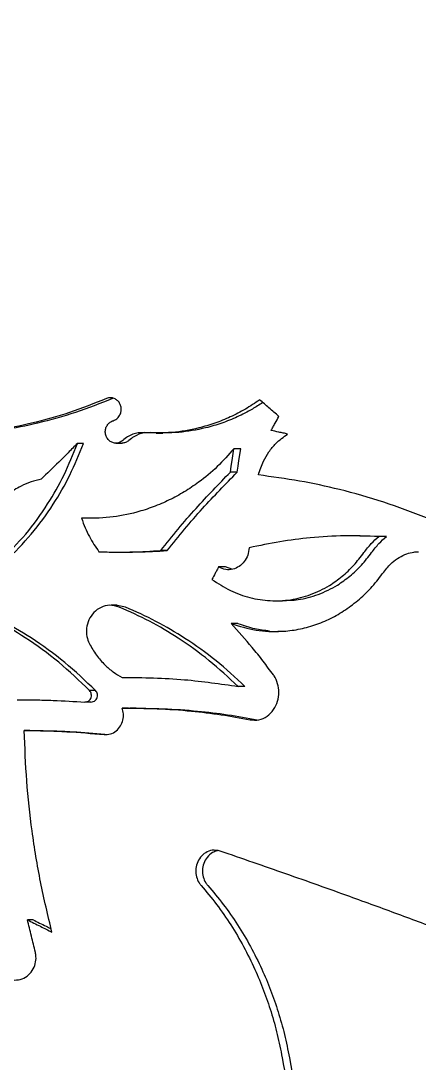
# Model space of a CAD drawing. Header units: millimetres. Extents: x 8 to 871, y 8 to 585.
# Drawn here: x 749.78 to 756.08, y 283.5 to 299.95 of the extents above; entities that cross this region are included whole.
import ezdxf

# ---------------------------------------------------------------- set-up
doc = ezdxf.new("R2010")
doc.units = ezdxf.units.MM
doc.layers.add('HATCH', color=3, linetype='Continuous')
doc.layers.add('TEXT', color=2, linetype='Continuous')
doc.layers.add('OUTLINE', color=7, linetype='Continuous', lineweight=25)
doc.dimstyles.new('SLDDIMSTYLE19', dxfattribs={"dimtxt": 0.18, "dimasz": 1, "dimexe": 0, "dimexo": 0.0625, "dimgap": 0, "dimtad": 0, "dimtih": 1, "dimtoh": 1, "dimdec": 0, "dimrnd": 1e-09, "dimzin": 0, "dimdsep": 46, "dimtxsty": 'Standard', "dimblk1": 'DOT', "dimblk2": 'DOT', "dimsah": 1, "dimcen": 0.09, "dimadec": 0, "dimazin": 0, "dimtfac": 1, "dimtdec": 0, "dimtofl": 0, "dimtmove": 0, "dimatfit": 3, "dimldrblk": 'DOT', "dimfxl": 0, "dimfrac": 2, "dimtolj": 1, "dimtzin": 0, "dimarcsym": 0})

# ---------------------------------------------------------------- blocks, each defined once
blk = doc.blocks.new('_Dot')
at = {"color": 0, "linetype": 'ByBlock', "lineweight": -2}
blk.add_line((-0.5, 0), (-1, 0), dxfattribs=at)
at = {"color": 0, "linetype": 'ByBlock', "const_width": 0.5}
blk.add_lwpolyline([(-0.25, 0, 1), (0.25, 0, 1)], format="xyb", close=True, dxfattribs=at)

msp = doc.modelspace()

# ---------------------------------------------------------------- hatches: boundary and pattern name
at = {"layer": 'HATCH'}
h = msp.add_hatch(dxfattribs=at)
h.set_pattern_fill('NET', color=256, angle=45, style=0)
edge = h.paths.add_edge_path(flags=0)
edge.add_line((767.50475, 187.3352), (775.33169, 184.48644))
edge.add_line((775.33169, 184.48644), (775.33169, 202.4352))
edge.add_arc((749.3049, 202.4352), 26.02679, 0, 16.096265)
edge.add_line((774.31137, 209.65118), (773.19098, 213.53381))
edge.add_arc((779.41042, 215.32852), 6.47321, 178.672157, 196.096265, ccw=False)
edge.add_line((772.93895, 215.47853), (775.32873, 318.57789))
edge.add_arc((764.3049, 318.83342), 11.02679, 358.672157, 360)
edge.add_line((775.33169, 318.83342), (775.33169, 326.33342))
edge.add_arc((746.6049, 326.33342), 28.72679, 0, 39.813466)
edge.add_arc((773.64318, 348.87164), 6.47321, 187.491797, 219.813466, ccw=False)
edge.add_line((767.22523, 348.02763), (757.96477, 418.44576))
edge.add_arc((760.91259, 418.83342), 2.97321, 7.491797, 187.491797, ccw=False)
edge.add_line((763.86042, 419.22108), (763.9114, 418.83342))
edge.add_line((763.9114, 418.83342), (763.91259, 418.83342))
edge.add_arc((760.91259, 418.83342), 3, 0, 90)
edge.add_line((760.91259, 421.83342), (750.68633, 421.83342))
edge.add_line((750.68633, 421.83342), (750.88417, 421.59106))
edge.add_spline(control_points=[(750.88417, 421.59106), (750.9974, 421.45234), (751.10108, 421.30591), (751.28882, 420.99725), (751.37234, 420.83547), (751.5146, 420.50595), (751.57409, 420.33705), (751.66975, 419.99099), (751.70607, 419.81239), (751.7296, 419.63342)], knot_values=[0, 0, 0, 0, 0.25, 0.25, 0.5, 0.5, 0.75, 0.75, 1, 1, 1, 1], weights=[1, 1, 1, 1, 1, 1, 1, 1, 1, 1], degree=3, periodic=0)
edge.add_spline(control_points=[(751.7296, 419.63342), (752.55881, 413.32812), (753.38801, 407.02282), (754.21721, 400.71752), (756.16013, 385.94345), (758.10304, 371.16939), (760.04594, 356.39532), (760.34604, 354.11336), (760.64614, 351.83139), (760.94623, 349.54942)], knot_values=[0.03779897, 0.03779897, 0.03779897, 0.03779897, 0.05687774, 0.05687774, 0.05687774, 0.10158155, 0.10158155, 0.10158155, 0.1084864, 0.1084864, 0.1084864, 0.1084864], weights=[1, 1, 1, 1, 1, 1, 1, 1, 1, 1], degree=3, periodic=0)
edge.add_spline(control_points=[(760.94623, 349.54943), (761.17462, 347.81273), (761.62519, 346.09163), (762.27704, 344.46578), (762.60839, 343.6393), (762.99314, 342.83231), (763.4266, 342.05451), (763.86006, 341.27671), (764.34401, 340.525), (764.87257, 339.80843)], knot_values=[0, 0, 0, 0, 0.00525496, 0.00525496, 0.00525496, 0.00791067, 0.00791067, 0.00791067, 0.01056638, 0.01056638, 0.01056638, 0.01056638], weights=[1, 1, 1, 1, 1, 1, 1, 1, 1, 1], degree=3, periodic=0)
edge.add_spline(control_points=[(764.87257, 339.80844), (765.58268, 338.84576), (766.21768, 337.82665), (767.33099, 335.67069), (767.7945, 334.56236), (768.54204, 332.28961), (768.82625, 331.12484), (769.11373, 329.33366), (769.18585, 328.73053), (769.28113, 327.53088), (769.30475, 326.93179), (769.30475, 326.33342)], knot_values=[0, 0, 0, 0, 0.25, 0.25, 0.5, 0.5, 0.75, 0.75, 0.875, 0.875, 1, 1, 1, 1], weights=[1, 1, 1, 1, 1, 1, 1, 1, 1, 1, 1, 1], degree=3, periodic=0)
edge.add_line((769.30475, 326.33342), (769.30475, 318.83342))
edge.add_spline(control_points=[(769.30475, 318.83342), (769.30475, 318.81413), (769.30464, 318.79483), (769.30442, 318.77554), (769.30431, 318.76588), (769.30417, 318.75621), (769.304, 318.74655), (769.30383, 318.73688), (769.30363, 318.72722), (769.30341, 318.71755)], knot_values=[0, 0, 0, 0, 0.00005788, 0.00005788, 0.00005788, 0.00008688, 0.00008688, 0.00008688, 0.00011588, 0.00011588, 0.00011588, 0.00011588], weights=[1, 1, 1, 1, 1, 1, 1, 1, 1, 1], degree=3, periodic=0)
edge.add_line((769.30341, 318.71755), (766.90474, 215.2352))
edge.add_spline(control_points=[(766.90474, 215.2352), (766.89891, 214.98375), (766.90255, 214.73157), (766.92913, 214.22574), (766.95222, 213.97136), (767.05006, 213.2157), (767.1531, 212.71952), (767.29409, 212.23094)], knot_values=[0, 0, 0, 0, 0.25, 0.25, 0.5, 0.5, 1, 1, 1, 1], weights=[1, 1, 1, 1, 1, 1, 1, 1], degree=3, periodic=0)
edge.add_line((767.29409, 212.23094), (768.52069, 207.98024))
edge.add_spline(control_points=[(768.52069, 207.98024), (768.65162, 207.52653), (768.76641, 207.0681), (768.96224, 206.15049), (769.04365, 205.69), (769.23916, 204.30359), (769.30475, 203.37273), (769.30475, 202.4352)], knot_values=[0, 0, 0, 0, 0.25, 0.25, 0.5, 0.5, 1, 1, 1, 1], weights=[1, 1, 1, 1, 1, 1, 1, 1], degree=3, periodic=0)
edge.add_line((769.30475, 202.4352), (769.30475, 196.6352))
edge.add_spline(control_points=[(769.30475, 196.6352), (769.30475, 195.04097), (769.15319, 193.46662), (768.70305, 191.13434), (768.51562, 190.36182), (768.17663, 189.21063), (768.05405, 188.82866), (767.79224, 188.07544), (767.65273, 187.70318), (767.50475, 187.3352)], knot_values=[0, 0, 0, 0, 0.5, 0.5, 0.75, 0.75, 0.875, 0.875, 1, 1, 1, 1], weights=[1, 1, 1, 1, 1, 1, 1, 1, 1, 1], degree=3, periodic=0)

# ---------------------------------------------------------------- linework, layer by layer
at = {"layer": 'OUTLINE'}
for p, q in [((751.92132, 293.44461), (752.02281, 293.44461)), ((751.28116, 293.28515), (751.38366, 293.28515)), ((750.7688, 293.27969), (750.67509, 293.27969)), ((753.25602, 293.19771), (753.14773, 293.19771)), ((753.20013, 292.82647), (753.09214, 292.82647)), ((755.14309, 291.82235), (755.01952, 291.82235)), ((755.55989, 291.80966), (755.14155, 291.81874)), ((755.55989, 291.80966), (755.43798, 291.80966)), ((751.29828, 291.56518), (751.39722, 291.56518)), ((752.09381, 291.58872), (751.99222, 291.58872)), ((753.01429, 291.33079), (752.90728, 291.33079)), ((753.11565, 291.29397), (753.01429, 291.33079)), ((751.30346, 290.72539), (751.20572, 290.72539)), ((751.43408, 290.698), (751.30217, 290.72113)), ((753.80408, 290.79549), (753.91718, 290.79549)), ((753.21238, 290.43519), (753.10414, 290.43519)), ((753.84528, 290.31697), (753.90901, 290.31601)), ((750.96155, 289.37854), (750.86646, 289.37854)), ((753.32269, 289.44445), (753.21373, 289.44445)), ((750.88497, 289.19709), (750.79032, 289.19709)), ((751.47967, 289.10014), (751.38152, 289.10014)), ((751.60549, 289.10088), (751.50326, 289.10088)), ((749.92386, 288.74784), (749.83483, 288.74784)), ((749.97319, 285.75862), (749.88369, 285.75862))]:
    msp.add_line(p, q, dxfattribs=at)
at = {"layer": 'OUTLINE', "flags": 128}
for points in [[(753.09214, 292.82647), (753.10606, 292.9194), (753.11998, 293.01233), (753.14773, 293.19771)], [(753.20013, 292.82647), (753.21412, 292.91939), (753.22811, 293.01231), (753.25602, 293.19771)]]:
    msp.add_lwpolyline(points, dxfattribs=at)
at = {"layer": 'OUTLINE'}
for points, knots in [([(751.13358, 293.98968), (750.94057, 293.91268), (750.55453, 293.75869), (749.97756, 293.59932), (749.41531, 293.48501), (749.05073, 293.44563), (748.86803, 293.42589)], [0, 0, 0, 0, 0.26740829, 0.5348228, 0.7668899, 1, 1, 1, 1]), ([(751.22995, 293.98968), (751.03683, 293.91306), (750.65057, 293.75983), (750.07148, 293.60037), (749.50495, 293.48544), (749.13598, 293.44577), (748.95108, 293.42589)], [0, 0, 0, 0, 0.26592035, 0.53184576, 0.76539701, 1, 1, 1, 1]), ([(751.24026, 293.64026), (751.25973, 293.64856), (751.29877, 293.66523), (751.34174, 293.71589), (751.36559, 293.77594), (751.36954, 293.83769), (751.35568, 293.89553), (751.32547, 293.94387), (751.28177, 293.98092), (751.22631, 294.00287), (751.17373, 294.00401), (751.14355, 293.99324), (751.13358, 293.98968)], [0, 0, 0, 0, 0.1141981, 0.22901792, 0.33064097, 0.4288367, 0.52434192, 0.6182479, 0.71514688, 0.82520576, 0.94223865, 1, 1, 1, 1]), ([(753.55633, 293.96754), (753.48155, 293.91755), (753.33147, 293.81723), (753.09313, 293.696), (752.84642, 293.59634), (752.54045, 293.50642), (752.1691, 293.44133), (751.88024, 293.44764), (751.73454, 293.45082)], [0, 0, 0, 0, 0.13715463, 0.2752811, 0.41242856, 0.55049993, 0.77327682, 1, 1, 1, 1]), ([(753.86076, 293.7067), (753.83448, 293.72929), (753.78191, 293.77448), (753.68052, 293.86143), (753.6052, 293.92578), (753.55633, 293.96754)], [0, 0, 0, 0, 0.259859, 0.51972016, 1, 1, 1, 1]), ([(753.60357, 293.92714), (753.54955, 293.89146), (753.42002, 293.8059), (753.20327, 293.69732), (752.95667, 293.59763), (752.64905, 293.5073), (752.27433, 293.44138), (751.98196, 293.44765), (751.83448, 293.45082)], [0, 0, 0, 0, 0.10218047, 0.24499011, 0.38680366, 0.52955303, 0.76270841, 1, 1, 1, 1]), ([(751.39077, 293.32791), (751.37344, 293.31554), (751.33877, 293.2908), (751.27743, 293.28144), (751.21831, 293.29453), (751.16718, 293.32939), (751.13064, 293.38042), (751.1142, 293.44048), (751.11622, 293.50066), (751.13548, 293.55589), (751.16994, 293.60155), (751.20728, 293.62827), (751.23227, 293.63735), (751.24026, 293.64026)], [0, 0, 0, 0, 0.104109756, 0.208305657, 0.310365612, 0.411130445, 0.511320464, 0.60321256, 0.690399126, 0.778443388, 0.86522152, 0.9569179, 1, 1, 1, 1]), ([(753.73633, 293.48567), (753.7469, 293.50442), (753.76804, 293.54193), (753.80953, 293.61561), (753.84042, 293.67053), (753.86076, 293.7067)], [0, 0, 0, 0, 0.25453568, 0.50906873, 1, 1, 1, 1]), ([(751.73454, 293.45082), (751.70079, 293.45061), (751.60986, 293.45005), (751.48922, 293.40657), (751.41626, 293.34827), (751.39077, 293.32791)], [0, 0, 0, 0, 0.27753576, 0.74762095, 1, 1, 1, 1]), ([(751.83448, 293.45082), (751.80073, 293.45062), (751.70918, 293.4501), (751.58784, 293.4067), (751.51423, 293.34819), (751.4887, 293.32791)], [0, 0, 0, 0, 0.2760806, 0.7489545, 1, 1, 1, 1]), ([(753.99808, 293.42943), (753.97508, 293.43438), (753.92909, 293.44429), (753.84191, 293.46304), (753.77756, 293.47683), (753.73633, 293.48567)], [0, 0, 0, 0, 0.26426847, 0.52853486, 1, 1, 1, 1]), ([(751.4887, 293.32791), (751.47119, 293.3151), (751.43755, 293.2905), (751.39794, 293.28748), (751.37895, 293.28602)], [0, 0, 0, 0, 0.52048845, 1, 1, 1, 1]), ([(753.53482, 292.78295), (753.55924, 292.85761), (753.60193, 292.9881), (753.70145, 293.15164), (753.82493, 293.30465), (753.93344, 293.38285), (753.99808, 293.42943)], [0, 0, 0, 0, 0.27397493, 0.47883454, 0.6895752, 1, 1, 1, 1]), ([(749.45937, 291.42791), (749.59577, 291.5651), (749.86859, 291.83949), (750.19938, 292.30074), (750.47488, 292.77979), (750.60805, 293.11231), (750.67509, 293.27969)], [0, 0, 0, 0, 0.26403052, 0.52807943, 0.76243737, 1, 1, 1, 1]), ([(749.54602, 291.42791), (749.68279, 291.56464), (749.95636, 291.8381), (750.289, 292.29867), (750.56668, 292.77809), (750.70112, 293.11173), (750.7688, 293.27969)], [0, 0, 0, 0, 0.26348254, 0.52698562, 0.76186798, 1, 1, 1, 1]), ([(750.67509, 293.27969), (750.62631, 293.23075), (750.52875, 293.13286), (750.33869, 292.94507), (750.19598, 292.80745), (750.1031, 292.71789)], [0, 0, 0, 0, 0.25880085, 0.51760216, 1, 1, 1, 1]), ([(753.14773, 293.19771), (753.0621, 293.10103), (752.8896, 292.90628), (752.62186, 292.68504), (752.36594, 292.51326), (752.12639, 292.38301), (751.87507, 292.27522), (751.56209, 292.17553), (751.18379, 292.10052), (750.88969, 292.09924), (750.74134, 292.09859)], [0, 0, 0, 0, 0.13584062, 0.27362646, 0.37236679, 0.47110951, 0.57269713, 0.67428675, 0.8357061, 1, 1, 1, 1]), ([(751.99222, 291.58872), (752.08303, 291.70246), (752.26463, 291.92994), (752.62731, 292.34972), (752.9093, 292.63894), (753.09214, 292.82647)], [0, 0, 0, 0, 0.26014733, 0.520294831, 1, 1, 1, 1]), ([(752.09381, 291.58872), (752.1849, 291.70216), (752.36706, 291.92903), (752.73184, 292.34891), (753.01569, 292.63837), (753.20013, 292.82647)], [0, 0, 0, 0, 0.259359642, 0.518719105, 1, 1, 1, 1]), ([(750.1031, 292.71789), (750.04924, 292.70394), (749.94089, 292.67588), (749.75874, 292.59887), (749.56024, 292.47949), (749.37779, 292.32114), (749.2319, 292.15176), (749.16192, 292.03732), (749.12662, 291.97959)], [0, 0, 0, 0, 0.137795418, 0.277200132, 0.482383371, 0.693563087, 0.845412373, 1, 1, 1, 1]), ([(756.19314, 292.10426), (755.96958, 292.1907), (755.52245, 292.3636), (754.84876, 292.55187), (754.18702, 292.69522), (753.75244, 292.75368), (753.53482, 292.78295)], [0, 0, 0, 0, 0.26633732, 0.53267717, 0.76599057, 1, 1, 1, 1]), ([(750.74134, 292.09859), (750.75908, 292.04887), (750.79456, 291.94943), (750.88041, 291.76769), (750.96233, 291.64742), (751.01537, 291.56955)], [0, 0, 0, 0, 0.26061277, 0.521235808, 1, 1, 1, 1]), ([(755.43798, 291.80966), (755.25949, 291.81657), (754.90251, 291.83038), (754.37934, 291.79783), (753.87483, 291.73501), (753.55201, 291.66734), (753.39032, 291.63344)], [0, 0, 0, 0, 0.266755824, 0.533516002, 0.76635719, 1, 1, 1, 1]), ([(755.20512, 291.55777), (755.22354, 291.58261), (755.26038, 291.63229), (755.33642, 291.71949), (755.39821, 291.77435), (755.43798, 291.80966)], [0, 0, 0, 0, 0.26273652, 0.52547884, 1, 1, 1, 1]), ([(755.32567, 291.55777), (755.34415, 291.58255), (755.3811, 291.6321), (755.45758, 291.71933), (755.51977, 291.77424), (755.55989, 291.80966)], [0, 0, 0, 0, 0.261859739, 0.523722348, 1, 1, 1, 1]), ([(751.01537, 291.56955), (751.10243, 291.56767), (751.27655, 291.5639), (751.60299, 291.56685), (751.8405, 291.5802), (751.99222, 291.58872)], [0, 0, 0, 0, 0.26535388, 0.53070751, 1, 1, 1, 1]), ([(751.39632, 291.56546), (751.47496, 291.56571), (751.70887, 291.56646), (751.94024, 291.57984), (752.09381, 291.58872)], [0, 0, 0, 0, 0.33621006, 1, 1, 1, 1]), ([(752.8009, 291.13302), (752.8965, 291.07096), (753.08768, 290.94683), (753.40102, 290.83667), (753.72206, 290.78735), (754.04572, 290.80261), (754.36208, 290.88411), (754.6353, 291.01561), (754.86111, 291.17861), (755.04622, 291.35091), (755.15223, 291.48892), (755.20512, 291.55777)], [0, 0, 0, 0, 0.12168252, 0.24337193, 0.36495743, 0.48653686, 0.60979044, 0.73301111, 0.82190153, 0.91114915, 1, 1, 1, 1]), ([(753.39032, 291.63344), (753.38459, 291.59368), (753.37313, 291.51416), (753.31507, 291.41089), (753.23308, 291.33265), (753.13088, 291.28774), (753.01575, 291.28038), (752.94392, 291.31376), (752.90728, 291.33079)], [0, 0, 0, 0, 0.15736738, 0.31467268, 0.47437094, 0.64112851, 0.81695529, 1, 1, 1, 1]), ([(753.91696, 290.80185), (753.999, 290.80294), (754.19102, 290.8055), (754.48495, 290.88802), (754.75954, 291.01952), (754.98481, 291.18305), (755.16802, 291.35347), (755.2732, 291.48977), (755.32567, 291.55777)], [0, 0, 0, 0, 0.1533177, 0.3588757, 0.56437792, 0.70941914, 0.85502478, 1, 1, 1, 1]), ([(755.51664, 291.25058), (755.5598, 291.30367), (755.63344, 291.39425), (755.7612, 291.48441), (755.87661, 291.53816), (755.98021, 291.56681), (756.04223, 291.56876), (756.06693, 291.56953)], [0, 0, 0, 0, 0.286358698, 0.488570643, 0.696612764, 0.879180136, 1, 1, 1, 1]), ([(752.90728, 291.33079), (752.89827, 291.31403), (752.88026, 291.28051), (752.84481, 291.21459), (752.81834, 291.16542), (752.8009, 291.13302)], [0, 0, 0, 0, 0.25424741, 0.50849443, 1, 1, 1, 1]), ([(753.10414, 290.43519), (753.23548, 290.396), (753.49817, 290.31763), (753.85785, 290.30319), (754.16771, 290.34008), (754.42773, 290.40823), (754.67796, 290.51108), (754.91503, 290.64866), (755.13591, 290.81854), (755.34026, 291.01698), (755.45792, 291.17281), (755.51664, 291.25058)], [0, 0, 0, 0, 0.15050619, 0.30101798, 0.40134585, 0.50199336, 0.60230737, 0.70174734, 0.8015169, 0.90093219, 1, 1, 1, 1]), ([(750.86646, 289.37854), (750.70719, 289.53151), (750.38866, 289.83746), (749.87736, 290.20401), (749.3606, 290.50867), (749.01096, 290.66002), (748.83546, 290.736)], [0, 0, 0, 0, 0.26706508, 0.53411877, 0.76613933, 1, 1, 1, 1]), ([(750.96155, 289.37854), (750.8019, 289.531), (750.48262, 289.83591), (749.96922, 290.20227), (749.4489, 290.50767), (749.09574, 290.65969), (748.91846, 290.736)], [0, 0, 0, 0, 0.26590826, 0.5318038, 0.76497533, 1, 1, 1, 1]), ([(751.3363, 290.698), (751.28519, 290.71203), (751.18961, 290.73827), (751.04663, 290.69942), (750.93122, 290.618), (750.85005, 290.49987), (750.81341, 290.36509), (750.81642, 290.23145), (750.84826, 290.15513), (750.86359, 290.1184)], [0, 0, 0, 0, 0.17475095, 0.32680754, 0.47572795, 0.61863112, 0.7531447, 0.8812102, 1, 1, 1, 1]), ([(753.21373, 289.44445), (753.06437, 289.58343), (752.76564, 289.86138), (752.29291, 290.19827), (751.81749, 290.48144), (751.49703, 290.62566), (751.3363, 290.698)], [0, 0, 0, 0, 0.26671858, 0.53343112, 0.76598776, 1, 1, 1, 1]), ([(753.32269, 289.44445), (753.173, 289.58293), (752.87362, 289.85988), (752.39897, 290.19657), (751.92023, 290.48044), (751.59647, 290.62533), (751.43408, 290.698)], [0, 0, 0, 0, 0.265534742, 0.531062457, 0.764798245, 1, 1, 1, 1]), ([(753.77429, 289.62456), (753.71962, 289.69818), (753.61029, 289.84542), (753.3903, 290.11946), (753.21677, 290.31092), (753.10414, 290.43519)], [0, 0, 0, 0, 0.25977632, 0.51955208, 1, 1, 1, 1]), ([(753.21238, 290.43519), (753.3005, 290.40657), (753.46558, 290.35296), (753.63465, 290.33298), (753.71347, 290.32367)], [0, 0, 0, 0, 0.53378148, 1, 1, 1, 1]), ([(750.86359, 290.1184), (750.89888, 290.05708), (750.96946, 289.93445), (751.1, 289.78835), (751.2377, 289.66967), (751.33361, 289.6131), (751.38199, 289.58457)], [0, 0, 0, 0, 0.271169792, 0.542315772, 0.769123837, 1, 1, 1, 1]), ([(751.38199, 289.58457), (751.54776, 289.58423), (751.8793, 289.58356), (752.49407, 289.54829), (752.93363, 289.48486), (753.21373, 289.44445)], [0, 0, 0, 0, 0.26620695, 0.53241492, 1, 1, 1, 1]), ([(753.40643, 288.91687), (753.45273, 288.91319), (753.54542, 288.90581), (753.67697, 288.96612), (753.78141, 289.06984), (753.84567, 289.2044), (753.86549, 289.34972), (753.84604, 289.49077), (753.80571, 289.58005), (753.7773, 289.6203), (753.77429, 289.62456)], [0, 0, 0, 0, 0.15271025, 0.30569809, 0.4531416, 0.59382988, 0.72292091, 0.85233416, 0.98438878, 1, 1, 1, 1]), ([(750.79032, 289.19709), (750.80429, 289.1981), (750.8309, 289.20001), (750.86464, 289.22231), (750.88668, 289.25289), (750.89708, 289.28749), (750.89623, 289.32191), (750.88602, 289.35384), (750.87301, 289.37027), (750.86646, 289.37854)], [0, 0, 0, 0, 0.179131, 0.3413005, 0.48639648, 0.61969568, 0.7478027, 0.87312846, 1, 1, 1, 1]), ([(750.88497, 289.19709), (750.89893, 289.19808), (750.92568, 289.19997), (750.95971, 289.22225), (750.98197, 289.25301), (750.99238, 289.28769), (750.99146, 289.322), (750.98121, 289.35385), (750.96815, 289.37025), (750.96155, 289.37854)], [0, 0, 0, 0, 0.17859793, 0.34225306, 0.48812723, 0.62123541, 0.74846155, 0.87276099, 1, 1, 1, 1]), ([(749.72057, 289.23188), (749.81618, 289.232), (750.00742, 289.23223), (750.36494, 289.22368), (750.62466, 289.20745), (750.79032, 289.19709)], [0, 0, 0, 0, 0.26586653, 0.53173358, 1, 1, 1, 1]), ([(751.09588, 288.68379), (751.12984, 288.68439), (751.19783, 288.68561), (751.29067, 288.7358), (751.3604, 288.81447), (751.39877, 288.91064), (751.40747, 289.01054), (751.39, 289.07086), (751.38152, 289.10014)], [0, 0, 0, 0, 0.18214963, 0.36458403, 0.53802014, 0.70012556, 0.85441791, 1, 1, 1, 1]), ([(751.38152, 289.10014), (751.5658, 289.09954), (751.93436, 289.09836), (752.45517, 289.06018), (752.94687, 289.00172), (753.25314, 288.94517), (753.40643, 288.91687)], [0, 0, 0, 0, 0.2667568, 0.53351439, 0.766527, 1, 1, 1, 1]), ([(751.47967, 289.10014), (751.66396, 289.09956), (752.03252, 289.09841), (752.55539, 289.06058), (753.05115, 289.00225), (753.36133, 288.94535), (753.51657, 288.91687)], [0, 0, 0, 0, 0.26519965, 0.53040056, 0.76496773, 1, 1, 1, 1]), ([(750.27181, 285.56358), (750.20877, 285.82705), (750.08269, 286.354), (749.95334, 287.15235), (749.86463, 287.95082), (749.84477, 288.48181), (749.83483, 288.74784)], [0, 0, 0, 0, 0.25360873, 0.50722279, 0.75311191, 1, 1, 1, 1]), ([(749.83483, 288.74784), (749.94787, 288.7468), (750.17395, 288.74474), (750.59573, 288.7278), (750.90115, 288.70092), (751.09588, 288.68379)], [0, 0, 0, 0, 0.26601874, 0.5320376, 1, 1, 1, 1]), ([(749.92386, 288.74784), (750.03689, 288.7468), (750.26297, 288.74472), (750.6589, 288.72931), (750.93877, 288.70499), (751.10792, 288.6903)], [0, 0, 0, 0, 0.28346484, 0.5669302, 1, 1, 1, 1]), ([(752.92907, 286.84488), (752.8877, 286.85295), (752.81112, 286.86788), (752.7017, 286.82563), (752.61775, 286.75198), (752.56265, 286.65251), (752.54187, 286.54304), (752.55327, 286.43569), (752.58726, 286.35429), (752.6188, 286.31481), (752.62972, 286.30114)], [0, 0, 0, 0, 0.166357321, 0.307880482, 0.444294217, 0.574750291, 0.69850217, 0.81532626, 0.936081326, 1, 1, 1, 1]), ([(752.89077, 286.84837), (752.86302, 286.84067), (752.80134, 286.82354), (752.72318, 286.75084), (752.66764, 286.65196), (752.64707, 286.54216), (752.6587, 286.43534), (752.6928, 286.35424), (752.72441, 286.31489), (752.73545, 286.30114)], [0, 0, 0, 0, 0.13985934, 0.31082424, 0.47352049, 0.62686873, 0.77104713, 0.92004584, 1, 1, 1, 1]), ([(757.91515, 285.01593), (757.68113, 285.10829), (757.2129, 285.29308), (756.48711, 285.57017), (755.74475, 285.84729), (754.90856, 286.15202), (753.97465, 286.4846), (753.27775, 286.72474), (752.92907, 286.84488)], [0, 0, 0, 0, 0.15141947, 0.30295321, 0.45437287, 0.60590631, 0.80282783, 1, 1, 1, 1]), ([(752.62972, 286.30114), (752.71284, 286.20243), (752.87954, 286.00444), (753.10279, 285.68062), (753.30556, 285.33834), (753.47729, 284.99243), (753.62113, 284.64682), (753.73946, 284.30314), (753.83942, 283.94806), (753.88819, 283.70335), (753.91258, 283.58099)], [0, 0, 0, 0, 0.13186653, 0.26447362, 0.39634229, 0.52897362, 0.64558732, 0.76219917, 0.88110075, 1, 1, 1, 1]), ([(752.73545, 286.30114), (752.81883, 286.20273), (752.98604, 286.00535), (753.2102, 285.68242), (753.41392, 285.34096), (753.58679, 284.9954), (753.73181, 284.64963), (753.85129, 284.3052), (753.95225, 283.9492), (754.0015, 283.70372), (754.02613, 283.58099)], [0, 0, 0, 0, 0.13165906, 0.26405386, 0.39571566, 0.52813875, 0.64494421, 0.76174758, 0.88087496, 1, 1, 1, 1]), ([(750.00994, 285.24496), (749.99938, 285.28797), (749.97826, 285.37399), (749.9362, 285.54521), (749.90465, 285.67342), (749.88369, 285.75862)], [0, 0, 0, 0, 0.25120135, 0.50240248, 1, 1, 1, 1]), ([(749.88369, 285.75862), (749.91801, 285.74163), (749.98665, 285.70765), (750.11619, 285.64281), (750.211, 285.59454), (750.27181, 285.56358)], [0, 0, 0, 0, 0.263995173, 0.527989774, 1, 1, 1, 1]), ([(749.97319, 285.75862), (750.00754, 285.74171), (750.07624, 285.7079), (750.17191, 285.66037), (750.23298, 285.6295), (750.25999, 285.61584)], [0, 0, 0, 0, 0.35801319, 0.71603097, 1, 1, 1, 1]), ([(749.54065, 284.84535), (749.57784, 284.83057), (749.65221, 284.80101), (749.77266, 284.81191), (749.8811, 284.8635), (749.96494, 284.95173), (750.01326, 285.06124), (750.02474, 285.16345), (750.01397, 285.22277), (750.00994, 285.24496)], [0, 0, 0, 0, 0.160027972, 0.32004745, 0.479502534, 0.632711738, 0.778338945, 0.917078303, 1, 1, 1, 1]), ([(753.91258, 283.58099), (754.02944, 282.93219), (754.24211, 281.75146), (754.5461, 280.03864), (754.73245, 278.97461), (754.82562, 278.44259)], [0, 0, 0, 0, 0.37882122, 0.68940956, 1, 1, 1, 1]), ([(754.02613, 283.58099), (754.14369, 282.93239), (754.35771, 281.75176), (754.66364, 280.03895), (754.85122, 278.97471), (754.94501, 278.44259)], [0, 0, 0, 0, 0.3787028, 0.68935042, 1, 1, 1, 1])]:
    msp.add_open_spline(points, degree=3, knots=knots, dxfattribs=at)

# ---------------------------------------------------------------- leaders
at = {"layer": 'TEXT'}
for points in [[(757.65695, 265.27745), (667.70716, 321.16175)], [(759.84703, 278.33673), (667.70716, 321.16175)]]:
    msp.add_leader(points, dimstyle='SLDDIMSTYLE19', dxfattribs=at)

doc.saveas('drawing.dxf')
